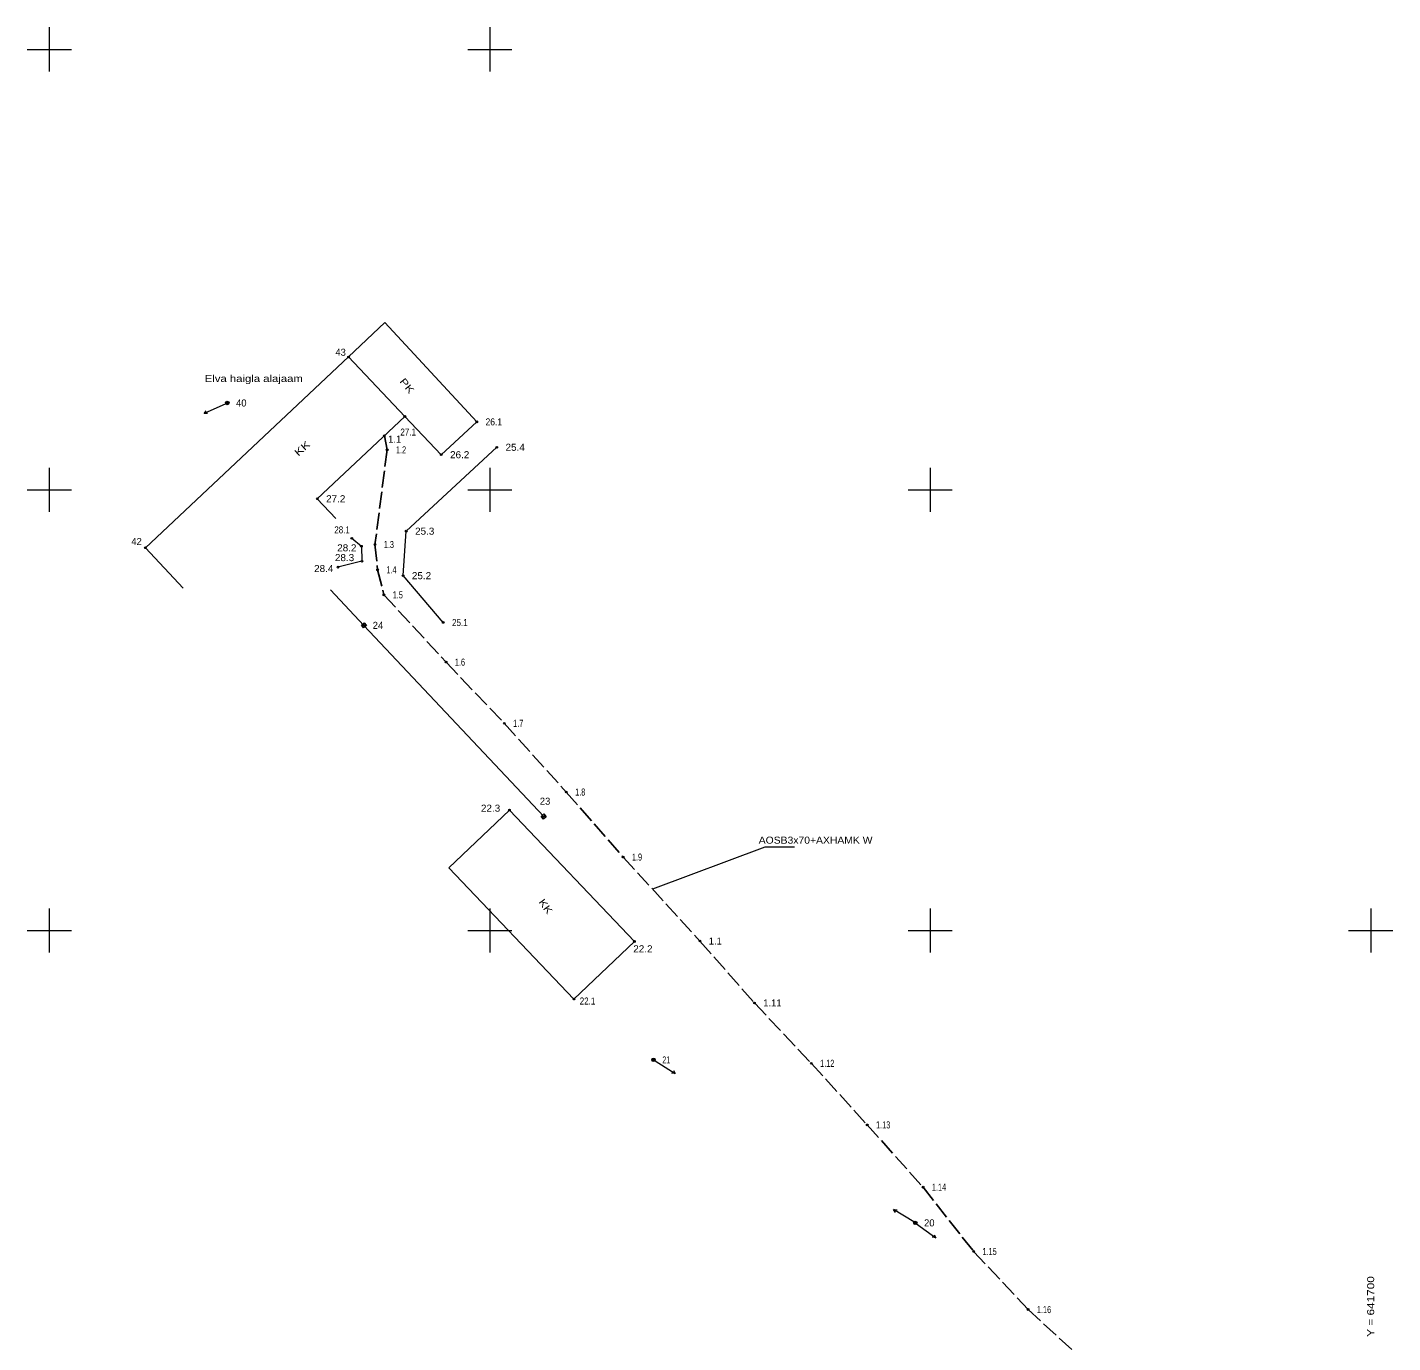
# Model space of a CAD drawing. Extents: x 641548 to 641971, y 6456648 to 6457002.
# Drawn here: x 641547.5 to 641702.5, y 6456853.2 to 6457002.5 of the extents above; entities that cross this region are included whole.
import ezdxf
from ezdxf.enums import TextEntityAlignment as Align

# ---------------------------------------------------------------- set-up
doc = ezdxf.new("R2010")
doc.units = 0
doc.header["$LTSCALE"] = 0.32
doc.header["$PDMODE"] = 32
doc.header["$PDSIZE"] = 0.16
doc.linetypes.add('LONG_DASHED', pattern=[7.5, 6, -1.5])
for name, color, linetype, lineweight in [('1', 7, 'Continuous', 13), ('12', 7, 'Continuous', 13), ('16', 7, 'Continuous', 13), ('2', 7, 'Continuous', 13), ('20', 7, 'LONG_DASHED', 25), ('28', 7, 'Continuous', 13), ('49', 7, 'Continuous', 13), ('54', 7, 'Continuous', 13), ('57', 7, 'Continuous', 13), ('61', 7, 'Continuous', 13)]:
    doc.layers.add(name, color=color, linetype=linetype, lineweight=lineweight)
doc.layers.add('62', color=7, linetype='Continuous')

msp = doc.modelspace()

# ---------------------------------------------------------------- hatches: boundary and pattern name
at = {"layer": '54'}
for points in [[(641584.07, 6456965.08, 1), (641583.87, 6456965.08, 1)], [(641570.3, 6456959.86, 1), (641570.1, 6456959.86, 1)], [(641590.46, 6456958.33, 1), (641590.26, 6456958.33, 1)], [(641598.62, 6456957.72, 1), (641598.42, 6456957.72, 1)], [(641588.13, 6456956.14, 1), (641587.93, 6456956.14, 1)], [(641588.45, 6456954.54, 1), (641588.25, 6456954.54, 1)], [(641600.89, 6456954.83, 1), (641600.69, 6456954.83, 1)], [(641594.59, 6456953.99, 1), (641594.39, 6456953.99, 1)], [(641580.52, 6456948.99, 1), (641580.32, 6456948.99, 1)], [(641590.62, 6456945.31, 1), (641590.42, 6456945.31, 1)], [(641561, 6456943.43, 1), (641560.8, 6456943.43, 1)], [(641584.43, 6456944.5, 1), (641584.23, 6456944.5, 1)], [(641585.53, 6456943.6, 1), (641585.33, 6456943.6, 1)], [(641587.07, 6456943.8, 1), (641586.87, 6456943.8, 1)], [(641585.59, 6456941.9, 1), (641585.39, 6456941.9, 1)], [(641582.87, 6456941.22, 1), (641582.67, 6456941.22, 1)], [(641587.36, 6456940.93, 1), (641587.16, 6456940.93, 1)], [(641590.26, 6456940.26, 1), (641590.06, 6456940.26, 1)], [(641588.08, 6456938.08, 1), (641587.88, 6456938.08, 1)], [(641585.81, 6456934.62, 1), (641585.61, 6456934.62, 1)], [(641594.82, 6456934.95, 1), (641594.62, 6456934.95, 1)], [(641595.14, 6456930.45, 1), (641594.94, 6456930.45, 1)], [(641601.75, 6456923.5, 1), (641601.55, 6456923.5, 1)], [(641608.79, 6456915.7, 1), (641608.59, 6456915.7, 1)], [(641602.33, 6456913.65, 1), (641602.13, 6456913.65, 1)], [(641606.22, 6456912.91, 1), (641606.02, 6456912.91, 1)], [(641615.24, 6456908.32, 1), (641615.04, 6456908.32, 1)], [(641616.52, 6456898.74, 1), (641616.32, 6456898.74, 1)], [(641623.96, 6456898.79, 1), (641623.76, 6456898.79, 1)], [(641609.66, 6456892.2, 1), (641609.46, 6456892.2, 1)], [(641630.14, 6456891.76, 1), (641629.94, 6456891.76, 1)], [(641618.69, 6456885.3, 1), (641618.49, 6456885.3, 1)], [(641636.6, 6456884.91, 1), (641636.4, 6456884.91, 1)], [(641642.95, 6456877.92, 1), (641642.75, 6456877.92, 1)], [(641649.29, 6456870.85, 1), (641649.09, 6456870.85, 1)], [(641648.4, 6456866.8, 1), (641648.2, 6456866.8, 1)], [(641655.03, 6456863.56, 1), (641654.83, 6456863.56, 1)], [(641661.21, 6456856.97, 1), (641661.01, 6456856.97, 1)]]:
    msp.add_hatch(color=256, dxfattribs=at).paths.add_polyline_path(points)

# ---------------------------------------------------------------- linework, layer by layer
at = {"layer": '1'}
for p, q in [((641588.1, 6456968.98), (641598.52, 6456957.72)), ((641598.52, 6456957.72), (641594.49, 6456953.99)), ((641582.51, 6456946.76), (641580.42, 6456948.99)), ((641565.2, 6456938.85), (641560.9, 6456943.43)), ((641595.35, 6456907.1), (641602.23, 6456913.65)), ((641595.35, 6456907.1), (641609.56, 6456892.2))]:
    msp.add_line(p, q, dxfattribs=at)
for points in [[(641590.36, 6456958.33), (641583.97, 6456965.08), (641560.9, 6456943.43)], [(641594.49, 6456953.99), (641590.36, 6456958.33), (641580.42, 6456948.99)], [(641609.56, 6456892.2), (641616.42, 6456898.74), (641602.23, 6456913.65)]]:
    msp.add_lwpolyline(points, dxfattribs=at)
at = {"layer": '12'}
for p, q in [((641570.02, 6456959.78), (641567.56, 6456958.66)), ((641618.76, 6456885.19), (641621.05, 6456883.77)), ((641648.13, 6456866.91), (641645.84, 6456868.33)), ((641648.46, 6456866.68), (641650.64, 6456865.09))]:
    msp.add_line(p, q, dxfattribs=at)
for points in [[(641567.96, 6456958.65), (641567.56, 6456958.66), (641567.82, 6456958.98)], [(641620.84, 6456884.11), (641621.05, 6456883.77), (641620.64, 6456883.81)], [(641646.05, 6456867.99), (641645.84, 6456868.33), (641646.25, 6456868.29)], [(641650.46, 6456865.45), (641650.64, 6456865.09), (641650.23, 6456865.16)]]:
    msp.add_lwpolyline(points, dxfattribs=at)
for centre in [(641570.2, 6456959.86), (641618.59, 6456885.3), (641648.3, 6456866.8), (641648.3, 6456866.8)]:
    msp.add_circle(centre, 0.2, dxfattribs=at)
at = {"layer": '16'}
msp.add_lwpolyline([(641606.12, 6456912.91), (641585.71, 6456934.62), (641581.93, 6456938.64)], dxfattribs=at)
at = {"layer": '2'}
msp.add_lwpolyline([(641584.33, 6456944.5), (641585.43, 6456943.6), (641585.49, 6456941.9), (641582.77, 6456941.22)], dxfattribs=at)
for points in [[(641585.42, 6456934.63), (641585.74, 6456934.91), (641586, 6456934.6), (641585.68, 6456934.33)], [(641605.83, 6456912.93), (641606.15, 6456913.21), (641606.41, 6456912.9), (641606.09, 6456912.63)]]:
    msp.add_lwpolyline(points, close=True, dxfattribs=at)
at = {"layer": '20'}
msp.add_lwpolyline([(641588.03, 6456956.14), (641588.35, 6456954.54), (641586.97, 6456943.8), (641587.26, 6456940.93), (641587.98, 6456938.08), (641595.04, 6456930.45), (641601.65, 6456923.5), (641608.69, 6456915.7), (641615.14, 6456908.32), (641623.86, 6456898.79), (641630.04, 6456891.76), (641636.5, 6456884.91), (641642.85, 6456877.92), (641649.19, 6456870.85), (641654.93, 6456863.56), (641661.11, 6456856.97), (641668.5, 6456850.18)], dxfattribs=at)
at = {"layer": '20', "linetype": 'Continuous', "lineweight": 13}
msp.add_lwpolyline([(641634.58, 6456909.43), (641631.24, 6456909.43), (641618.46, 6456904.69)], dxfattribs=at)
at = {"layer": '28'}
msp.add_lwpolyline([(641594.72, 6456934.95), (641590.16, 6456940.26), (641590.52, 6456945.31), (641600.79, 6456954.83)], dxfattribs=at)
at = {"layer": '54'}
for centre in [(641583.97, 6456965.08), (641570.2, 6456959.86), (641590.36, 6456958.33), (641598.52, 6456957.72), (641588.03, 6456956.14), (641588.35, 6456954.54), (641600.79, 6456954.83), (641594.49, 6456953.99), (641580.42, 6456948.99), (641590.52, 6456945.31), (641560.9, 6456943.43), (641584.33, 6456944.5), (641585.43, 6456943.6), (641586.97, 6456943.8), (641585.49, 6456941.9), (641582.77, 6456941.22), (641587.26, 6456940.93), (641590.16, 6456940.26), (641587.98, 6456938.08), (641585.71, 6456934.62), (641594.72, 6456934.95), (641595.04, 6456930.45), (641601.65, 6456923.5), (641608.69, 6456915.7), (641602.23, 6456913.65), (641606.12, 6456912.91), (641615.14, 6456908.32), (641616.42, 6456898.74), (641623.86, 6456898.79), (641609.56, 6456892.2), (641630.04, 6456891.76), (641618.59, 6456885.3), (641636.5, 6456884.91), (641642.85, 6456877.92), (641649.19, 6456870.85), (641648.3, 6456866.8), (641654.93, 6456863.56), (641661.11, 6456856.97)]:
    msp.add_circle(centre, 0.1, dxfattribs=at)
for p in [(641583.97, 6456965.08), (641570.2, 6456959.86), (641590.36, 6456958.33), (641598.52, 6456957.72), (641588.03, 6456956.14), (641588.35, 6456954.54), (641600.79, 6456954.83), (641594.49, 6456953.99), (641580.42, 6456948.99), (641590.52, 6456945.31), (641560.9, 6456943.43), (641584.33, 6456944.5), (641585.43, 6456943.6), (641586.97, 6456943.8), (641585.49, 6456941.9), (641582.77, 6456941.22), (641587.26, 6456940.93), (641590.16, 6456940.26), (641587.98, 6456938.08), (641585.71, 6456934.62), (641594.72, 6456934.95), (641595.04, 6456930.45), (641601.65, 6456923.5), (641608.69, 6456915.7), (641602.23, 6456913.65), (641606.12, 6456912.91), (641615.14, 6456908.32), (641616.42, 6456898.74), (641623.86, 6456898.79), (641609.56, 6456892.2), (641630.04, 6456891.76), (641618.59, 6456885.3), (641636.5, 6456884.91), (641642.85, 6456877.92), (641649.19, 6456870.85), (641648.3, 6456866.8), (641654.93, 6456863.56), (641661.11, 6456856.97)]:
    msp.add_point(p, dxfattribs=at)
at = {"layer": '57'}
msp.add_line((641588.1, 6456968.98), (641583.97, 6456965.08), dxfattribs=at)
at = {"layer": '61'}
for p, q in [((641550, 6457002.5), (641550, 6456997.5)), ((641600, 6457002.5), (641600, 6456997.5)), ((641547.5, 6457000), (641552.5, 6457000)), ((641597.5, 6457000), (641602.5, 6457000)), ((641550, 6456952.5), (641550, 6456947.5)), ((641600, 6456952.5), (641600, 6456947.5)), ((641600, 6456952.5), (641600, 6456947.5)), ((641650, 6456952.5), (641650, 6456947.5)), ((641547.5, 6456950), (641552.5, 6456950)), ((641597.5, 6456950), (641602.5, 6456950)), ((641597.5, 6456950), (641602.5, 6456950)), ((641647.5, 6456950), (641652.5, 6456950)), ((641550, 6456902.5), (641550, 6456897.5)), ((641600, 6456902.5), (641600, 6456897.5)), ((641650, 6456902.5), (641650, 6456897.5)), ((641700, 6456902.5), (641700, 6456897.5)), ((641547.5, 6456900), (641552.5, 6456900)), ((641597.5, 6456900), (641602.5, 6456900)), ((641647.5, 6456900), (641652.5, 6456900)), ((641697.5, 6456900), (641702.5, 6456900))]:
    msp.add_line(p, q, dxfattribs=at)

# ---------------------------------------------------------------- texts
at = {"layer": '20', "width": 1.1}
msp.add_text('AOSB3x70+AXHAMK W', height=0.8, dxfattribs=at).set_placement((641630.53, 6456909.84))
at = {"layer": '49'}
for s, p in [('1.1', (641588.46, 6456955.36)), ('1.1', (641624.86, 6456898.39)), ('1.11', (641631.04, 6456891.36))]:
    msp.add_text(s, height=0.8, dxfattribs=at).set_placement(p)
for s, width, p in [('1.2', 0.75, (641589.35, 6456954.14)), ('1.3', 0.75, (641587.97, 6456943.4)), ('1.4', 0.75, (641588.26, 6456940.53)), ('1.5', 0.75, (641588.98, 6456937.68)), ('1.6', 0.75, (641596.04, 6456930.05)), ('1.7', 0.75, (641602.65, 6456923.1)), ('1.8', 0.75, (641609.69, 6456915.3)), ('1.9', 0.75, (641616.14, 6456907.92)), ('1.12', 0.65, (641637.5, 6456884.51)), ('1.13', 0.65, (641643.85, 6456877.52)), ('1.14', 0.65, (641650.19, 6456870.45)), ('1.15', 0.65, (641655.93, 6456863.16)), ('1.16', 0.65, (641662.11, 6456856.56))]:
    msp.add_text(s, height=0.8, dxfattribs=dict(at, width=width)).set_placement(p)
at = {"layer": '57', "width": 1.2}
msp.add_text('Elva haigla alajaam', height=0.8, dxfattribs=at).set_placement((641573.21, 6456962.24), align=Align.CENTER)
at = {"layer": '57'}
for s, rotation, width, p in [('PK', 308.774, 1.3, (641590.292, 6456961.5655)), ('KK', 41.438, 1.35, (641578.9753, 6456954.4026)), ('KK', 305.605, 1.25, (641606.0163, 6456902.4829))]:
    msp.add_text(s, height=0.8, rotation=rotation, dxfattribs=dict(at, width=width)).set_placement(p, align=Align.CENTER)
at = {"layer": '57', "width": 1.25}
msp.add_text(' Y = 641700', height=0.8, rotation=90, dxfattribs=at).set_placement((641700.4, 6456853.5))
at = {"layer": '62'}
for s, p in [('43', (641582.47, 6456965.22)), ('40', (641571.2, 6456959.46)), ('42', (641559.31, 6456943.74)), ('24', (641586.71, 6456934.22)), ('23', (641605.68, 6456914.26)), ('20', (641649.3, 6456866.4))]:
    msp.add_text(s, height=0.8, dxfattribs=at).set_placement(p)
for s, width, p in [('26.1', 0.9, (641599.52, 6456957.32)), ('27.1', 0.85, (641589.85, 6456956.16)), ('26.2', 1.05, (641595.49, 6456953.59)), ('25.4', 1.05, (641601.79, 6456954.43)), ('27.2', 1.05, (641581.42, 6456948.59)), ('28.1', 0.85, (641582.35, 6456945.06)), ('25.3', 1.05, (641591.52, 6456944.91)), ('28.2', 1.05, (641582.68, 6456943.02)), ('28.3', 1.05, (641582.42, 6456941.91)), ('28.4', 1.05, (641580.06, 6456940.67)), ('25.2', 1.05, (641591.16, 6456939.86)), ('25.1', 0.85, (641595.72, 6456934.54)), ('22.3', 1.05, (641599, 6456913.47)), ('22.2', 1.05, (641616.29, 6456897.51)), ('22.1', 0.85, (641610.21, 6456891.58)), ('21', 0.6, (641619.59, 6456884.9))]:
    msp.add_text(s, height=0.8, dxfattribs=dict(at, width=width)).set_placement(p)

doc.saveas('drawing.dxf')
